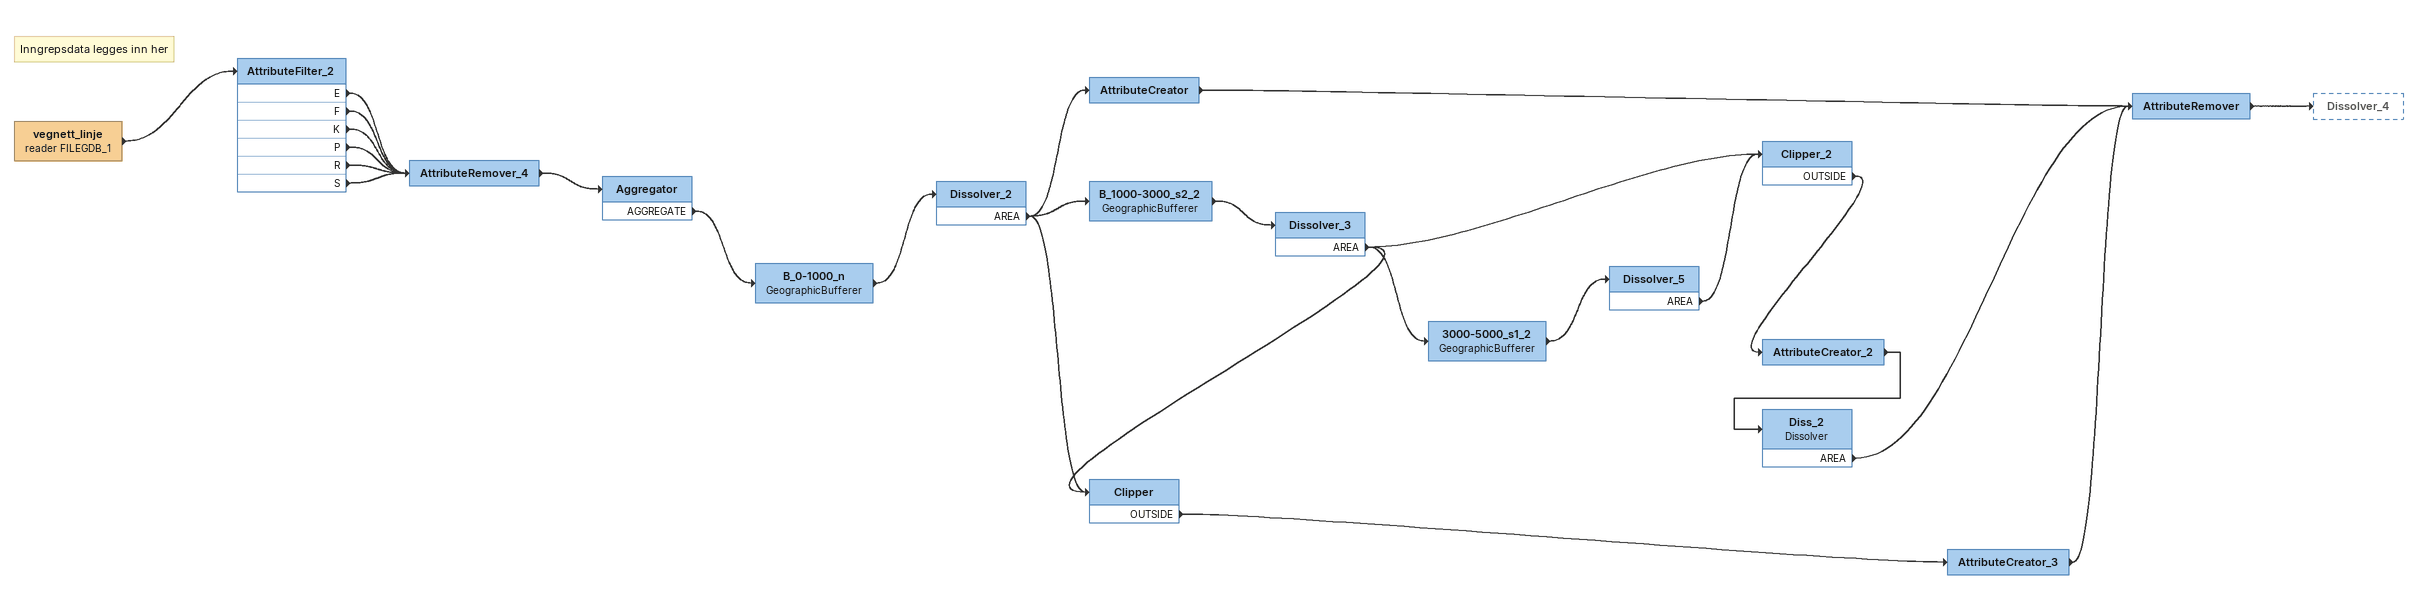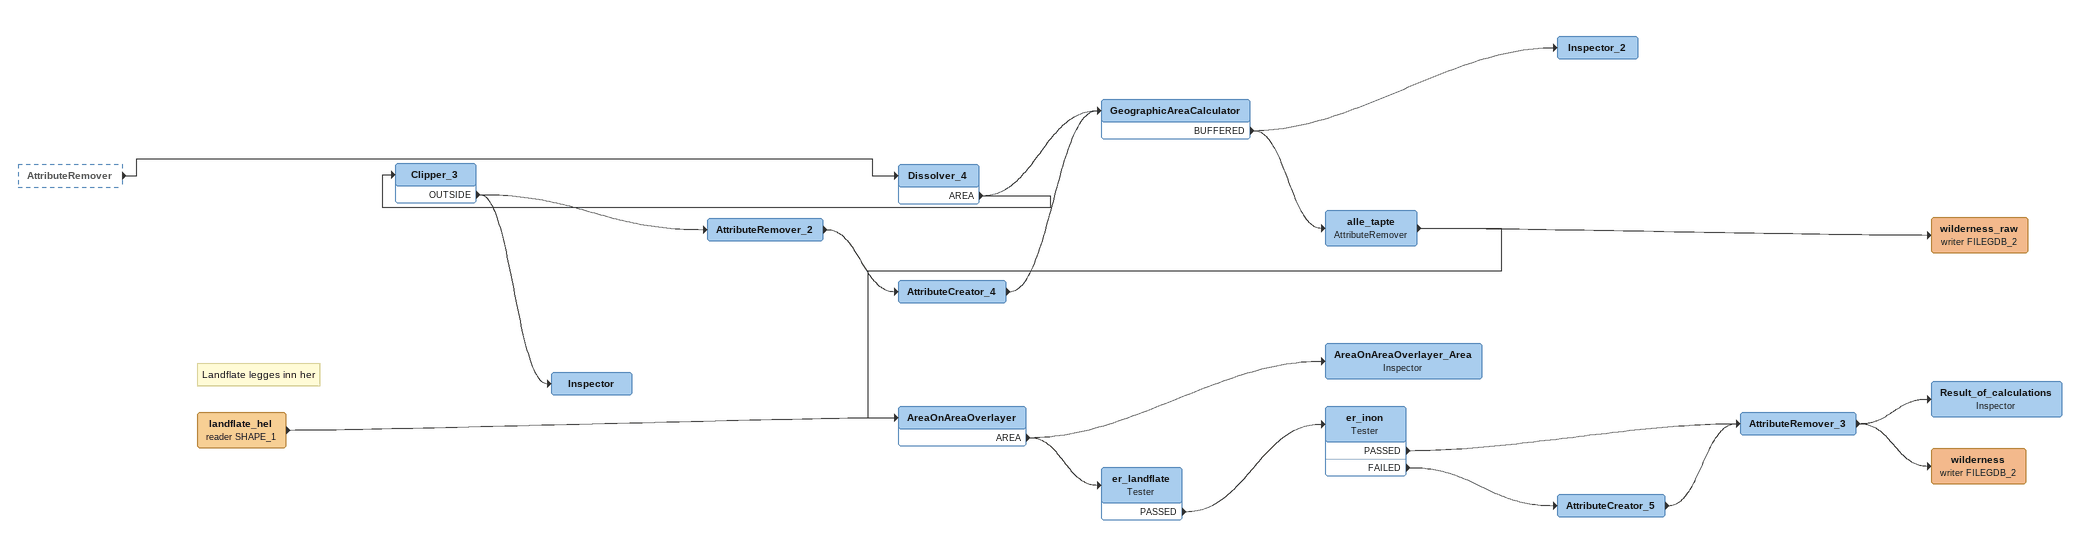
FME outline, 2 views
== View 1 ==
Note: Inngrepsdata legges inn her
vegnett_linje (reader FILEGDB_1)
    -> AttributeFilter_2
AttributeFilter_2
    E -> AttributeRemover_4
    F -> AttributeRemover_4
    K -> AttributeRemover_4
    P -> AttributeRemover_4
    R -> AttributeRemover_4
    S -> AttributeRemover_4
AttributeRemover_4
    -> Aggregator
Aggregator
    AGGREGATE -> B_0-1000_n
B_0-1000_n: GeographicBufferer
    -> Dissolver_2
Dissolver_2
    AREA -> B_1000-3000_s2_2
    AREA -> Clipper
    AREA -> AttributeCreator
AttributeCreator
    -> AttributeRemover
B_1000-3000_s2_2: GeographicBufferer
    -> Dissolver_3
Dissolver_3
    AREA -> 3000-5000_s1_2
    AREA -> Clipper_2
    AREA -> Clipper
3000-5000_s1_2: GeographicBufferer
    -> Dissolver_5
Dissolver_5
    AREA -> Clipper_2
Clipper_2
    OUTSIDE -> AttributeCreator_2
AttributeCreator_2
    -> Diss_2
Diss_2: Dissolver
    AREA -> AttributeRemover
Clipper
    OUTSIDE -> AttributeCreator_3
AttributeCreator_3
    -> AttributeRemover
AttributeRemover
    -> Dissolver_4

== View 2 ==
AttributeRemover [outside]
    -> Dissolver_4
Dissolver_4
    AREA -> GeographicAreaCalculator
    AREA -> Clipper_3
Clipper_3
    OUTSIDE -> AttributeRemover_2
    OUTSIDE -> Inspector
AttributeRemover_2
    -> AttributeCreator_4
AttributeCreator_4
    -> GeographicAreaCalculator
GeographicAreaCalculator
    BUFFERED -> alle_tapte
    BUFFERED -> Inspector_2
Inspector_2
alle_tapte: AttributeRemover
    -> AreaOnAreaOverlayer
    -> wilderness_raw (writer FILEGDB_2)
wilderness_raw (writer FILEGDB_2)
Inspector
Note: Landflate legges inn her
landflate_hel (reader SHAPE_1)
    -> AreaOnAreaOverlayer
AreaOnAreaOverlayer
    AREA -> er_landflate
    AREA -> AreaOnAreaOverlayer_Area
AreaOnAreaOverlayer_Area: Inspector
er_landflate: Tester
    PASSED -> er_inon
er_inon: Tester
    PASSED -> AttributeRemover_3
    FAILED -> AttributeCreator_5
AttributeCreator_5
    -> AttributeRemover_3
AttributeRemover_3
    -> wilderness (writer FILEGDB_2)
    -> Result_of_calculations
Result_of_calculations: Inspector
wilderness (writer FILEGDB_2)
